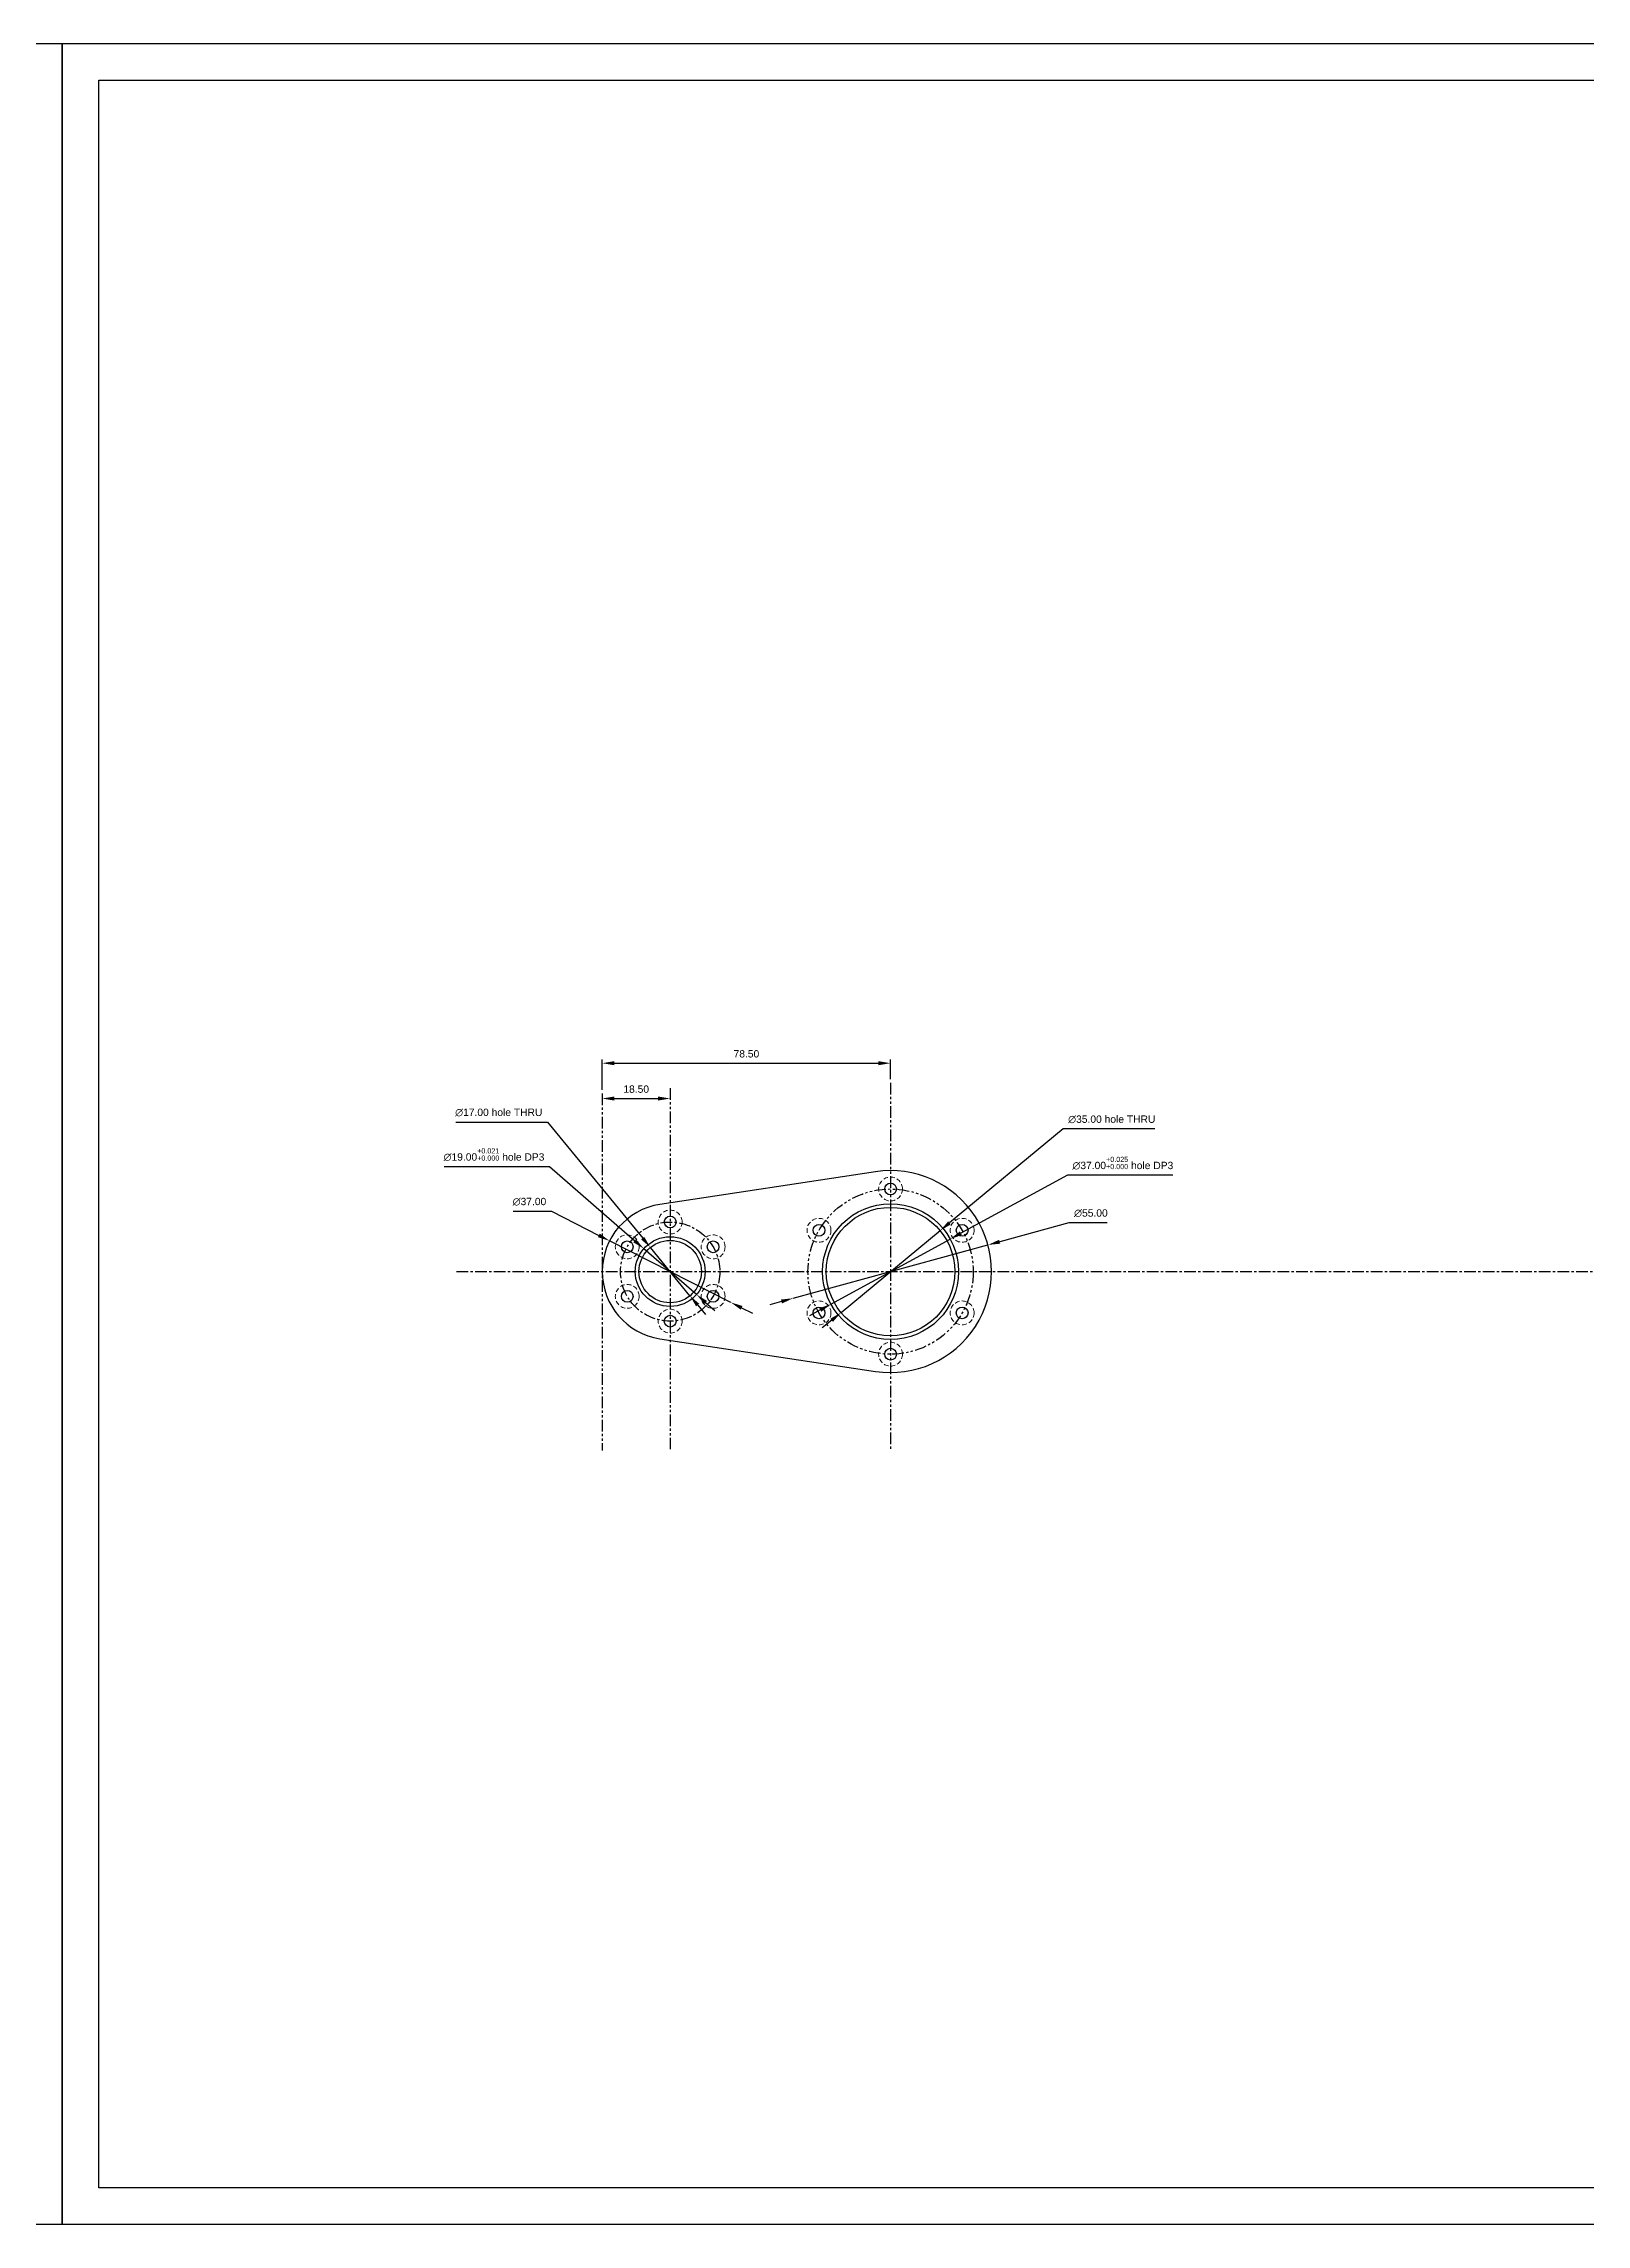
# Model space of a CAD drawing. Header units: millimetres. Extents: x 0 to 7560, y -1188 to 891.
# Drawn here: x 5875 to 6295, y -1188 to -594 of the extents above; entities that cross this region are included whole.
import ezdxf

# ---------------------------------------------------------------- set-up
doc = ezdxf.new("R2010")
doc.units = ezdxf.units.MM
doc.header["$PDSIZE"] = -1
for name, pattern in [('CENTER', [10.16, 6.35, -1.27, 1.27, -1.27]), ('HIDDEN', [1.905, 1.27, -0.635]), ('PHANTOM', [12.7, 6.35, -1.27, 1.27, -1.27, 1.27, -1.27])]:
    doc.linetypes.add(name, pattern=pattern)
doc.layers.get('0').update_dxf_attribs({"lineweight": 50})
for name, color, linetype, lineweight in [('보조선', 1, 'PHANTOM', 25), ('중심선', 1, 'CENTER', 25), ('중요 치수', 4, 'Continuous', 18), ('치수선', 6, 'Continuous', 18)]:
    doc.layers.add(name, color=color, linetype=linetype, lineweight=lineweight)
doc.styles.get("Standard").update_dxf_attribs({"font": 'arial.ttf', "height": 2})
doc.dimstyles.new('ISO-25', dxfattribs={"dimtxt": 2.5, "dimasz": 2.5, "dimexe": 1.25, "dimexo": 0.625, "dimtad": 1, "dimtxsty": 'Standard', "dimcen": 2.5, "dimadec": 0, "dimazin": 0, "dimtfac": 1, "dimtmove": 0, "dimatfit": 3, "dimfxl": 1, "dimarcsym": 0})

# ---------------------------------------------------------------- blocks, each defined once
blk = doc.blocks.new('*D444')
at = {"layer": 'Defpoints', "color": 0, "ltscale": 0.5, "transparency": 16777216}
for p in [(6029.22, -919.87), (6062.21, -936.62)]:
    blk.add_point(p, dxfattribs=at)
at = {"layer": '치수선', "color": 0, "lineweight": -2, "ltscale": 0.5, "transparency": 16777216}
for p, q in [((6002.94, -911.82), (6013.38, -911.82)), ((6013.38, -911.82), (6026.28, -918.38)), ((6062.21, -936.62), (6029.22, -919.87)), ((6065.16, -938.12), (6068.1, -939.61))]:
    blk.add_line(p, q, dxfattribs=at)
at = {"layer": '치수선', "color": 0, "ltscale": 0.5, "transparency": 16777216}
for points in [[(6026.53, -917.89), (6026.03, -918.87), (6029.22, -919.87)], [(6065.41, -937.63), (6064.91, -938.61), (6062.21, -936.62)]]:
    blk.add_solid(points, dxfattribs=at)
at = {"layer": '치수선', "color": 0, "ltscale": 0.5, "transparency": 16777216, "insert": (6007.4, -909.22), "char_height": 2, "attachment_point": 5}
blk.add_mtext('∅37.00', dxfattribs=at)
blk = doc.blocks.new('*D445')
at = {"layer": 'Defpoints', "color": 0, "ltscale": 0.5, "transparency": 16777216}
for p in [(6038.55, -922.01), (6052.89, -934.48)]:
    blk.add_point(p, dxfattribs=at)
at = {"layer": '중요 치수', "color": 0, "lineweight": -2, "ltscale": 0.5, "transparency": 16777216}
for p, q in [((5984.19, -899.64), (6012.84, -899.64)), ((6012.84, -899.64), (6036.06, -919.84)), ((6052.89, -934.48), (6038.55, -922.01)), ((6055.38, -936.65), (6057.87, -938.82))]:
    blk.add_line(p, q, dxfattribs=at)
at = {"layer": '중요 치수', "color": 0, "ltscale": 0.5, "transparency": 16777216}
for points in [[(6036.42, -919.43), (6035.7, -920.26), (6038.55, -922.01)], [(6055.74, -936.24), (6055.02, -937.07), (6052.89, -934.48)]]:
    blk.add_solid(points, dxfattribs=at)
at = {"layer": '중요 치수', "color": 0, "ltscale": 0.5, "transparency": 16777216, "insert": (5997.75, -896.41), "char_height": 2, "attachment_point": 5}
blk.add_mtext('∅19.00{\\H0.7x;\\S+0.021^ +0.000;} hole DP3', dxfattribs=at)
blk = doc.blocks.new('*D446')
at = {"layer": 'Defpoints', "color": 0, "ltscale": 0.5, "transparency": 16777216}
for p in [(6040.33, -921.68), (6051.11, -934.82)]:
    blk.add_point(p, dxfattribs=at)
at = {"layer": '중요 치수', "color": 0, "lineweight": -2, "ltscale": 0.5, "transparency": 16777216}
for p, q in [((5987.34, -887.52), (6012.28, -887.52)), ((6012.28, -887.52), (6038.23, -919.13)), ((6051.11, -934.82), (6040.33, -921.68)), ((6053.21, -937.37), (6055.3, -939.92))]:
    blk.add_line(p, q, dxfattribs=at)
at = {"layer": '중요 치수', "color": 0, "ltscale": 0.5, "transparency": 16777216}
for points in [[(6038.66, -918.78), (6037.8, -919.48), (6040.33, -921.68)], [(6053.63, -937.02), (6052.78, -937.72), (6051.11, -934.82)]]:
    blk.add_solid(points, dxfattribs=at)
at = {"layer": '중요 치수', "color": 0, "ltscale": 0.5, "transparency": 16777216, "insert": (5999.05, -884.92), "char_height": 2, "attachment_point": 5}
blk.add_mtext('∅17.00 hole THRU', dxfattribs=at)
blk = doc.blocks.new('*D447')
at = {"layer": 'Defpoints', "color": 0, "ltscale": 0.5, "transparency": 16777216}
for p in [(6132.24, -920.98), (6079.2, -935.51)]:
    blk.add_point(p, dxfattribs=at)
at = {"layer": '치수선', "color": 0, "lineweight": -2, "ltscale": 0.5, "transparency": 16777216}
for p, q in [((6154.28, -914.94), (6135.43, -920.11)), ((6164.72, -914.94), (6154.28, -914.94)), ((6079.2, -935.51), (6132.24, -920.98)), ((6076.01, -936.39), (6072.83, -937.26))]:
    blk.add_line(p, q, dxfattribs=at)
at = {"layer": '치수선', "color": 0, "ltscale": 0.5, "transparency": 16777216}
for points in [[(6135.28, -919.58), (6135.57, -920.64), (6132.24, -920.98)], [(6075.87, -935.86), (6076.16, -936.92), (6079.2, -935.51)]]:
    blk.add_solid(points, dxfattribs=at)
at = {"layer": '치수선', "color": 0, "ltscale": 0.5, "transparency": 16777216, "insert": (6160.26, -912.34), "char_height": 2, "attachment_point": 5}
blk.add_mtext('∅55.00', dxfattribs=at)
blk = doc.blocks.new('*D448')
at = {"layer": 'Defpoints', "color": 0, "ltscale": 0.5, "transparency": 16777216}
for p in [(6121.95, -919.38), (6089.48, -937.12)]:
    blk.add_point(p, dxfattribs=at)
at = {"layer": '중요 치수', "color": 0, "lineweight": -2, "ltscale": 0.5, "transparency": 16777216}
for p, q in [((6153.86, -901.94), (6124.85, -917.79)), ((6182.52, -901.94), (6153.86, -901.94)), ((6089.48, -937.12), (6121.95, -919.38)), ((6086.59, -938.7), (6083.69, -940.28))]:
    blk.add_line(p, q, dxfattribs=at)
at = {"layer": '중요 치수', "color": 0, "ltscale": 0.5, "transparency": 16777216}
for points in [[(6124.59, -917.31), (6125.12, -918.28), (6121.95, -919.38)], [(6086.32, -938.22), (6086.85, -939.18), (6089.48, -937.12)]]:
    blk.add_solid(points, dxfattribs=at)
at = {"layer": '중요 치수', "color": 0, "ltscale": 0.5, "transparency": 16777216, "insert": (6168.95, -898.72), "char_height": 2, "attachment_point": 5}
blk.add_mtext('∅37.00{\\H0.7x;\\S+0.025^ +0.000;} hole DP3', dxfattribs=at)
blk = doc.blocks.new('*D449')
at = {"layer": 'Defpoints', "color": 0, "ltscale": 0.5, "transparency": 16777216}
for p in [(6119.21, -917.09), (6092.23, -939.4)]:
    blk.add_point(p, dxfattribs=at)
at = {"layer": '중요 치수', "color": 0, "lineweight": -2, "ltscale": 0.5, "transparency": 16777216}
for p, q in [((6152.7, -889.39), (6121.75, -914.99)), ((6177.65, -889.39), (6152.7, -889.39)), ((6092.23, -939.4), (6119.21, -917.09)), ((6089.69, -941.5), (6087.14, -943.61))]:
    blk.add_line(p, q, dxfattribs=at)
at = {"layer": '중요 치수', "color": 0, "ltscale": 0.5, "transparency": 16777216}
for points in [[(6121.4, -914.57), (6122.1, -915.41), (6119.21, -917.09)], [(6089.34, -941.08), (6090.04, -941.93), (6092.23, -939.4)]]:
    blk.add_solid(points, dxfattribs=at)
at = {"layer": '중요 치수', "color": 0, "ltscale": 0.5, "transparency": 16777216, "insert": (6165.94, -886.79), "char_height": 2, "attachment_point": 5}
blk.add_mtext('∅35.00 hole THRU', dxfattribs=at)
blk = doc.blocks.new('*D431')
at = {"layer": 'Defpoints', "color": 0, "ltscale": 0.5, "transparency": 16777216}
for p in [(6027.22, -881.11), (6045.72, -881.11), (6045.72, -881.11)]:
    blk.add_point(p, dxfattribs=at)
at = {"layer": '치수선', "color": 0, "lineweight": -2, "ltscale": 0.5, "transparency": 16777216}
blk.add_line((6030.52, -881.11), (6042.42, -881.11), dxfattribs=at)
at = {"layer": '치수선', "color": 0, "ltscale": 0.5, "transparency": 16777216}
for points in [[(6030.52, -880.56), (6030.52, -881.66), (6027.22, -881.11)], [(6042.42, -880.56), (6042.42, -881.66), (6045.72, -881.11)]]:
    blk.add_solid(points, dxfattribs=at)
at = {"layer": '치수선', "color": 0, "ltscale": 0.5, "transparency": 16777216, "insert": (6036.47, -878.56), "char_height": 2, "attachment_point": 5}
blk.add_mtext('18.50', dxfattribs=at)
blk = doc.blocks.new('*D432')
at = {"layer": 'Defpoints', "color": 0, "ltscale": 0.5, "transparency": 16777216}
for p in [(6105.72, -871.48), (6105.72, -876.82), (6027.22, -879.75)]:
    blk.add_point(p, dxfattribs=at)
at = {"layer": '치수선', "color": 0, "lineweight": -2, "ltscale": 0.5, "transparency": 16777216}
for p, q in [((6027.22, -878.75), (6027.22, -870.48)), ((6030.52, -871.48), (6102.42, -871.48)), ((6105.72, -875.82), (6105.72, -870.48))]:
    blk.add_line(p, q, dxfattribs=at)
at = {"layer": '치수선', "color": 0, "ltscale": 0.5, "transparency": 16777216}
for points in [[(6030.52, -870.93), (6030.52, -872.03), (6027.22, -871.48)], [(6102.42, -870.93), (6102.42, -872.03), (6105.72, -871.48)]]:
    blk.add_solid(points, dxfattribs=at)
at = {"layer": '치수선', "color": 0, "ltscale": 0.5, "transparency": 16777216, "insert": (6066.47, -868.94), "char_height": 2, "attachment_point": 5}
blk.add_mtext('78.50', dxfattribs=at)

msp = doc.modelspace()

# ---------------------------------------------------------------- linework, layer by layer
at = {"color": 7, "linetype": 'Continuous', "lineweight": 25}
for p, q in [((6101.594, -901.058), (6042.944, -909.956)), ((6042.944, -946.538), (6101.594, -955.436))]:
    msp.add_line(p, q, dxfattribs=at)
at = {"color": 7, "linetype": 'HIDDEN', "lineweight": 18}
for centre in [(6105.719, -905.747), (6045.719, -914.747), (6086.234, -916.997), (6125.205, -916.997), (6034.028, -921.497), (6057.41, -921.497), (6034.028, -934.997), (6057.41, -934.997), (6045.719, -941.747), (6086.234, -939.497), (6125.205, -939.497), (6105.719, -950.747)]:
    msp.add_circle(centre, 3.25, dxfattribs=at)
at = {"color": 7, "linetype": 'Continuous', "lineweight": 25}
for centre, radius in [((6105.719, -905.747), 1.6), ((6045.719, -914.747), 1.6), ((6105.719, -928.247), 18.5), ((6105.719, -928.247), 17.5), ((6034.028, -921.497), 1.6), ((6045.719, -928.247), 9.5), ((6045.719, -928.247), 8.5), ((6057.41, -921.497), 1.6), ((6086.234, -916.997), 1.6), ((6125.205, -916.997), 1.6), ((6034.028, -934.997), 1.6), ((6057.41, -934.997), 1.6), ((6086.234, -939.497), 1.6), ((6125.205, -939.497), 1.6), ((6045.719, -941.747), 1.6), ((6105.719, -950.747), 1.6)]:
    msp.add_circle(centre, radius, dxfattribs=at)
for centre, radius, start, end in [((6105.719, -928.247), 27.5, 261.373073, 98.626927), ((6045.719, -928.247), 18.5, 98.626927, 261.373073)]:
    msp.add_arc(centre, radius, start, end, dxfattribs=at)
at = {"layer": '보조선', "ltscale": 0.5}
for p, q in [((6045.719, -878.29), (6045.719, -976.588)), ((6105.719, -876.819), (6105.719, -976.833)), ((6027.219, -879.754), (6027.219, -976.965))]:
    msp.add_line(p, q, dxfattribs=at)
msp.add_circle((6105.719, -928.247), 22.5, dxfattribs=at)
at = {"layer": '중심선', "ltscale": 0.5}
msp.add_line((5987.554, -928.247), (6660.27, -928.247), dxfattribs=at)
at = {"layer": '중심선', "linetype": 'ByBlock', "ltscale": 0.5}
for points in [[(5040.146, -593.768), (5880.146, -593.768), (5880.146, -1187.768), (5040.146, -1187.768)], [(5880.146, -593.768), (6720.146, -593.768), (6720.146, -1187.768), (5880.146, -1187.768)], [(5890.146, -603.768), (6710.146, -603.768), (6710.146, -1177.768), (5890.146, -1177.768)]]:
    msp.add_lwpolyline(points, close=True, dxfattribs=at)
at = {"layer": '중심선', "ltscale": 0.5}
msp.add_circle((6045.719, -928.247), 13.5, dxfattribs=at)

# ---------------------------------------------------------------- dimensions: what is measured, and where the dimension line sits
at = {"layer": '중요 치수', "ltscale": 0.5}
for p1, p2, text, picture, middle in [((6051.113, -934.816), (6040.325, -921.678), '<> hole THRU', '*D446', (5999.046, -887.523)), ((6092.233, -939.4), (6119.205, -917.095), '<> hole THRU', '*D449', (6165.939, -889.392)), ((6052.886, -934.483), (6038.552, -922.011), '<>{\\H0.7x;\\S+0.021^ +0.000;} hole DP3', '*D445', (5997.754, -899.639)), ((6089.485, -937.118), (6121.954, -919.377), '<>{\\H0.7x;\\S+0.025^ +0.000;} hole DP3', '*D448', (6168.949, -901.945))]:
    dim = msp.add_diameter_dim_2p(p1=p1, p2=p2, text=text, dimstyle='ISO-25', override={"dimtxt": 2, "dimasz": 3.302, "dimexe": 1, "dimexo": 1, "dimgap": 1.524, "dimtih": 1, "dimtoh": 1, "dimzin": 1, "dimdsep": 46, "dimcen": -10, "dimadec": 2, "dimtzin": 1}, dxfattribs=at)
    dim.commit()
    dim.dimension.update_dxf_attribs({"geometry": picture, "text_midpoint": middle, "dimtype": 163})
at = {"layer": '치수선', "ltscale": 0.5}
for base, p1, p2, picture, middle in [((6105.719, -871.482), (6027.219, -879.754), (6105.719, -876.819), '*D432', (6066.469, -868.937)), ((6045.719, -881.108), (6027.219, -881.108), (6045.719, -881.108), '*D431', (6036.469, -878.563))]:
    dim = msp.add_linear_dim(base=base, p1=p1, p2=p2, dimstyle='ISO-25', override={"dimtxt": 2, "dimasz": 3.302, "dimexe": 1, "dimexo": 1, "dimgap": 1.524, "dimtih": 1, "dimtoh": 1, "dimzin": 1, "dimdsep": 46, "dimcen": -10, "dimadec": 2, "dimtzin": 1}, dxfattribs=at)
    dim.commit()
    dim.dimension.update_dxf_attribs({"geometry": picture, "text_midpoint": middle})
for p1, p2, picture, middle in [((6062.214, -936.624), (6029.224, -919.871), '*D444', (6007.395, -911.824)), ((6079.196, -935.513), (6132.242, -920.981), '*D447', (6160.261, -914.944))]:
    dim = msp.add_diameter_dim_2p(p1=p1, p2=p2, dimstyle='ISO-25', override={"dimtxt": 2, "dimasz": 3.302, "dimexe": 1, "dimexo": 1, "dimgap": 1.524, "dimtih": 1, "dimtoh": 1, "dimzin": 1, "dimdsep": 46, "dimcen": -10, "dimadec": 2, "dimtzin": 1}, dxfattribs=at)
    dim.commit()
    dim.dimension.update_dxf_attribs({"geometry": picture, "text_midpoint": middle, "dimtype": 163})

doc.saveas('drawing.dxf')
